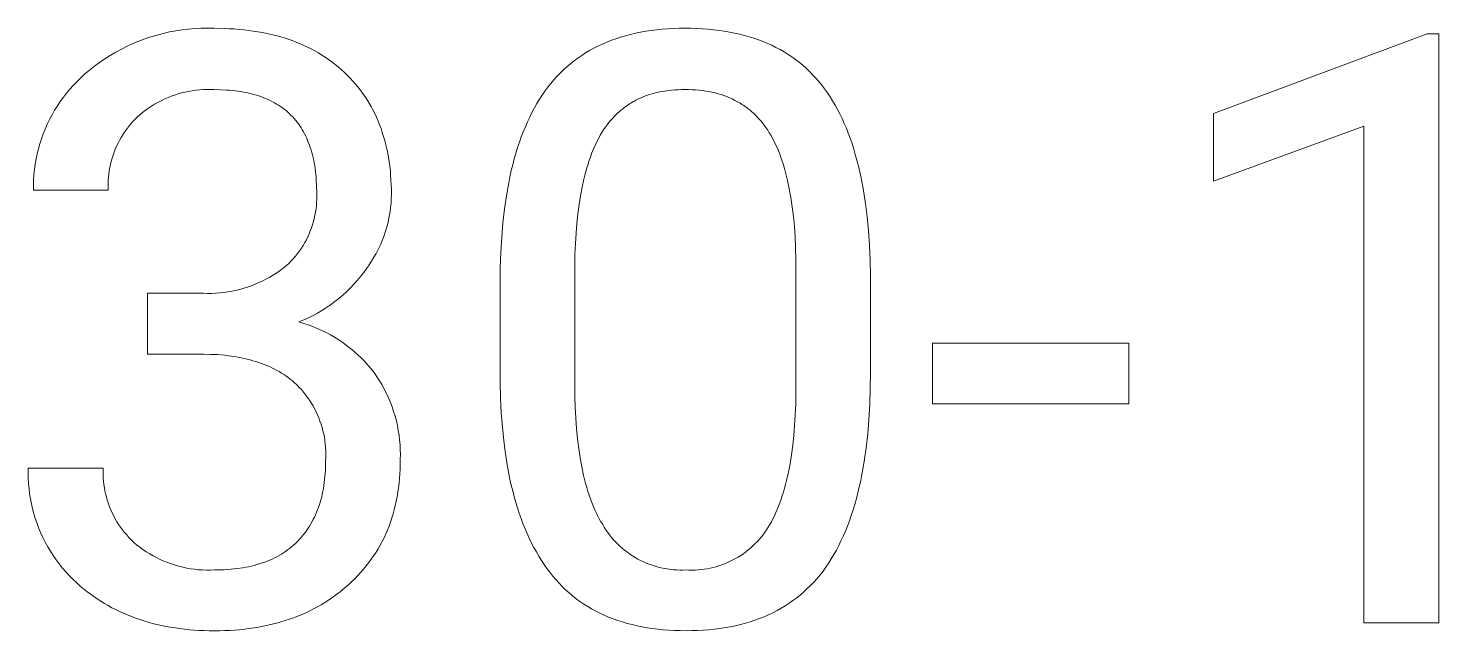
# Model space of a CAD drawing. Header units: millimetres. Extents: x 4001 to 9794, y -321 to 3726.
# Drawn here: x 8463.5 to 8595.4, y 135.6 to 192 of the extents above; entities that cross this region are included whole.
import ezdxf

# ---------------------------------------------------------------- set-up
doc = ezdxf.new("R2010")
doc.units = ezdxf.units.MM
doc.header["$MEASUREMENT"] = 0
doc.layers.add('Domyślny', color=7, linetype='Continuous', true_color=0x000000)

msp = doc.modelspace()

# ---------------------------------------------------------------- linework, layer by layer
at = {"layer": 'Domyślny', "color": 18, "lineweight": 15, "true_color": 0x000000}
for p, q in [((8475.01, 191.17), (8475.58, 191.34)), ((8475.58, 191.34), (8476.16, 191.5)), ((8476.16, 191.5), (8476.74, 191.63)), ((8476.74, 191.63), (8477.33, 191.74)), ((8477.33, 191.74), (8477.92, 191.83)), ((8477.92, 191.83), (8478.52, 191.9)), ((8478.52, 191.9), (8479.11, 191.95)), ((8479.11, 191.95), (8479.71, 191.98)), ((8479.71, 191.98), (8480.31, 191.98)), ((8480.31, 191.98), (8480.9, 191.97)), ((8480.9, 191.97), (8481.86, 191.95)), ((8481.86, 191.95), (8482.33, 191.93)), ((8482.33, 191.93), (8482.8, 191.91)), ((8482.8, 191.91), (8483.25, 191.87)), ((8483.25, 191.87), (8483.7, 191.83)), ((8483.7, 191.83), (8484.15, 191.78)), ((8484.15, 191.78), (8484.58, 191.72)), ((8484.58, 191.72), (8485.01, 191.65)), ((8485.01, 191.65), (8485.44, 191.57)), ((8485.44, 191.57), (8485.85, 191.49)), ((8485.85, 191.49), (8486.26, 191.4)), ((8486.26, 191.4), (8486.67, 191.3)), ((8486.67, 191.3), (8487.06, 191.19)), ((8518.92, 191.15), (8519.37, 191.28)), ((8519.37, 191.28), (8519.83, 191.4)), ((8519.83, 191.4), (8520.3, 191.51)), ((8520.3, 191.51), (8520.78, 191.61)), ((8520.78, 191.61), (8521.27, 191.69)), ((8521.27, 191.69), (8521.77, 191.77)), ((8521.77, 191.77), (8522.28, 191.83)), ((8522.28, 191.83), (8522.79, 191.88)), ((8522.79, 191.88), (8523.32, 191.92)), ((8523.32, 191.92), (8523.85, 191.95)), ((8523.85, 191.95), (8524.4, 191.97)), ((8524.4, 191.97), (8524.95, 191.98)), ((8524.95, 191.98), (8525.5, 191.97)), ((8525.5, 191.97), (8526.04, 191.95)), ((8526.04, 191.95), (8526.58, 191.93)), ((8526.58, 191.93), (8527.1, 191.89)), ((8527.1, 191.89), (8527.61, 191.84)), ((8527.61, 191.84), (8528.12, 191.78)), ((8528.12, 191.78), (8528.61, 191.7)), ((8528.61, 191.7), (8529.1, 191.62)), ((8529.1, 191.62), (8529.57, 191.53)), ((8529.57, 191.53), (8530.04, 191.42)), ((8530.04, 191.42), (8530.5, 191.31)), ((8530.5, 191.31), (8530.94, 191.18)), ((8574.34, 183.99), (8594.31, 191.47)), ((8594.31, 191.47), (8595.41, 191.47)), ((8595.41, 191.47), (8595.41, 136.36)), ((8471.73, 189.74), (8472.25, 190.03)), ((8472.25, 190.03), (8472.79, 190.3)), ((8472.79, 190.3), (8473.33, 190.54)), ((8473.33, 190.54), (8473.88, 190.77)), ((8473.88, 190.77), (8474.44, 190.98)), ((8474.44, 190.98), (8475.01, 191.17)), ((8487.06, 191.19), (8487.45, 191.07)), ((8487.45, 191.07), (8487.84, 190.95)), ((8487.84, 190.95), (8488.21, 190.82)), ((8488.21, 190.82), (8488.58, 190.68)), ((8488.58, 190.68), (8488.95, 190.53)), ((8488.95, 190.53), (8489.3, 190.37)), ((8489.3, 190.37), (8489.66, 190.21)), ((8489.66, 190.21), (8490, 190.04)), ((8490, 190.04), (8490.34, 189.86)), ((8515.64, 189.67), (8516.02, 189.9)), ((8516.02, 189.9), (8516.41, 190.11)), ((8516.41, 190.11), (8516.8, 190.31)), ((8516.8, 190.31), (8517.21, 190.5)), ((8517.21, 190.5), (8517.62, 190.68)), ((8517.62, 190.68), (8518.05, 190.85)), ((8518.05, 190.85), (8518.48, 191)), ((8518.48, 191), (8518.92, 191.15)), ((8530.94, 191.18), (8531.38, 191.04)), ((8531.38, 191.04), (8531.81, 190.89)), ((8531.81, 190.89), (8532.23, 190.73)), ((8532.23, 190.73), (8532.64, 190.56)), ((8532.64, 190.56), (8533.05, 190.38)), ((8533.05, 190.38), (8533.44, 190.18)), ((8533.44, 190.18), (8533.82, 189.98)), ((8533.82, 189.98), (8534.2, 189.76)), ((8469.73, 188.43), (8470.21, 188.78)), ((8470.21, 188.78), (8470.71, 189.12)), ((8470.71, 189.12), (8471.21, 189.44)), ((8471.21, 189.44), (8471.73, 189.74)), ((8490.34, 189.86), (8490.67, 189.67)), ((8490.67, 189.67), (8490.99, 189.47)), ((8490.99, 189.47), (8491.31, 189.26)), ((8491.31, 189.26), (8491.62, 189.05)), ((8491.62, 189.05), (8491.92, 188.83)), ((8491.92, 188.83), (8492.22, 188.6)), ((8492.22, 188.6), (8492.51, 188.36)), ((8513.9, 188.38), (8514.23, 188.66)), ((8514.23, 188.66), (8514.57, 188.93)), ((8514.57, 188.93), (8514.92, 189.19)), ((8514.92, 189.19), (8515.28, 189.44)), ((8515.28, 189.44), (8515.64, 189.67)), ((8534.2, 189.76), (8534.57, 189.53)), ((8534.57, 189.53), (8534.92, 189.3)), ((8534.92, 189.3), (8535.27, 189.05)), ((8535.27, 189.05), (8535.61, 188.79)), ((8535.61, 188.79), (8535.94, 188.51)), ((8468.1, 187), (8468.45, 187.34)), ((8468.45, 187.34), (8468.81, 187.67)), ((8468.81, 187.67), (8469.27, 188.06)), ((8469.27, 188.06), (8469.73, 188.43)), ((8492.51, 188.36), (8492.8, 188.12)), ((8492.8, 188.12), (8493.08, 187.86)), ((8493.08, 187.86), (8493.35, 187.6)), ((8493.35, 187.6), (8493.61, 187.34)), ((8493.61, 187.34), (8493.86, 187.06)), ((8512.66, 187.14), (8512.96, 187.47)), ((8512.96, 187.47), (8513.26, 187.79)), ((8513.26, 187.79), (8513.57, 188.09)), ((8513.57, 188.09), (8513.9, 188.38)), ((8535.94, 188.51), (8536.26, 188.23)), ((8536.26, 188.23), (8536.57, 187.94)), ((8536.57, 187.94), (8536.87, 187.63)), ((8536.87, 187.63), (8537.17, 187.32)), ((8537.17, 187.32), (8537.45, 186.99)), ((8467.12, 185.9), (8467.43, 186.28)), ((8467.43, 186.28), (8467.76, 186.65)), ((8467.76, 186.65), (8468.1, 187)), ((8478.19, 186), (8477.86, 185.92)), ((8478.53, 186.07), (8478.19, 186)), ((8478.86, 186.13), (8478.53, 186.07)), ((8479.2, 186.18), (8478.86, 186.13)), ((8479.54, 186.21), (8479.2, 186.18)), ((8479.88, 186.24), (8479.54, 186.21)), ((8480.22, 186.25), (8479.88, 186.24)), ((8480.56, 186.25), (8480.22, 186.25)), ((8480.9, 186.24), (8480.56, 186.25)), ((8481.5, 186.23), (8480.9, 186.24)), ((8482.07, 186.2), (8481.5, 186.23)), ((8482.35, 186.18), (8482.07, 186.2)), ((8482.62, 186.16), (8482.35, 186.18)), ((8482.89, 186.13), (8482.62, 186.16)), ((8483.16, 186.09), (8482.89, 186.13)), ((8483.42, 186.05), (8483.16, 186.09)), ((8483.67, 186.01), (8483.42, 186.05)), ((8483.92, 185.96), (8483.67, 186.01)), ((8484.17, 185.9), (8483.92, 185.96)), ((8493.86, 187.06), (8494.11, 186.78)), ((8494.11, 186.78), (8494.34, 186.5)), ((8494.34, 186.5), (8494.57, 186.21)), ((8494.57, 186.21), (8494.79, 185.91)), ((8511.58, 185.72), (8511.84, 186.09)), ((8511.84, 186.09), (8512.1, 186.45)), ((8512.1, 186.45), (8512.38, 186.8)), ((8512.38, 186.8), (8512.66, 187.14)), ((8522.46, 185.99), (8522.17, 185.93)), ((8522.75, 186.05), (8522.46, 185.99)), ((8523.05, 186.1), (8522.75, 186.05)), ((8523.35, 186.15), (8523.05, 186.1)), ((8523.66, 186.18), (8523.35, 186.15)), ((8523.98, 186.21), (8523.66, 186.18)), ((8524.3, 186.23), (8523.98, 186.21)), ((8524.62, 186.24), (8524.3, 186.23)), ((8524.95, 186.25), (8524.62, 186.24)), ((8525.29, 186.24), (8524.95, 186.25)), ((8525.61, 186.23), (8525.29, 186.24)), ((8525.94, 186.21), (8525.61, 186.23)), ((8526.25, 186.18), (8525.94, 186.21)), ((8526.56, 186.15), (8526.25, 186.18)), ((8526.87, 186.1), (8526.56, 186.15)), ((8527.17, 186.05), (8526.87, 186.1)), ((8527.46, 185.99), (8527.17, 186.05)), ((8527.75, 185.93), (8527.46, 185.99)), ((8537.45, 186.99), (8537.73, 186.65)), ((8537.73, 186.65), (8537.99, 186.3)), ((8537.99, 186.3), (8538.25, 185.94)), ((8538.25, 185.94), (8538.5, 185.57)), ((8466, 184.3), (8466.26, 184.71)), ((8466.26, 184.71), (8466.53, 185.12)), ((8466.53, 185.12), (8466.82, 185.52)), ((8466.82, 185.52), (8467.12, 185.9)), ((8475.06, 184.69), (8474.78, 184.5)), ((8475.35, 184.87), (8475.06, 184.69)), ((8475.65, 185.04), (8475.35, 184.87)), ((8475.95, 185.2), (8475.65, 185.04)), ((8476.26, 185.34), (8475.95, 185.2)), ((8476.57, 185.48), (8476.26, 185.34)), ((8476.89, 185.61), (8476.57, 185.48)), ((8477.21, 185.72), (8476.89, 185.61)), ((8477.54, 185.83), (8477.21, 185.72)), ((8477.86, 185.92), (8477.54, 185.83)), ((8484.41, 185.84), (8484.17, 185.9)), ((8484.65, 185.78), (8484.41, 185.84)), ((8484.88, 185.71), (8484.65, 185.78)), ((8485.11, 185.64), (8484.88, 185.71)), ((8485.33, 185.56), (8485.11, 185.64)), ((8485.55, 185.48), (8485.33, 185.56)), ((8485.76, 185.39), (8485.55, 185.48)), ((8485.97, 185.3), (8485.76, 185.39)), ((8486.17, 185.21), (8485.97, 185.3)), ((8486.37, 185.1), (8486.17, 185.21)), ((8486.57, 185), (8486.37, 185.1)), ((8486.76, 184.89), (8486.57, 185)), ((8486.94, 184.77), (8486.76, 184.89)), ((8487.12, 184.65), (8486.94, 184.77)), ((8487.3, 184.53), (8487.12, 184.65)), ((8494.79, 185.91), (8495, 185.61)), ((8495, 185.61), (8495.21, 185.29)), ((8495.21, 185.29), (8495.4, 184.98)), ((8495.4, 184.98), (8495.59, 184.66)), ((8495.59, 184.66), (8495.76, 184.33)), ((8510.86, 184.53), (8511.09, 184.94)), ((8511.09, 184.94), (8511.33, 185.33)), ((8511.33, 185.33), (8511.58, 185.72)), ((8519.41, 184.67), (8519.3, 184.59)), ((8519.52, 184.75), (8519.41, 184.67)), ((8519.63, 184.82), (8519.52, 184.75)), ((8519.74, 184.9), (8519.63, 184.82)), ((8519.86, 184.97), (8519.74, 184.9)), ((8519.97, 185.04), (8519.86, 184.97)), ((8520.09, 185.11), (8519.97, 185.04)), ((8520.21, 185.17), (8520.09, 185.11)), ((8520.33, 185.24), (8520.21, 185.17)), ((8520.58, 185.36), (8520.33, 185.24)), ((8520.83, 185.47), (8520.58, 185.36)), ((8521.09, 185.58), (8520.83, 185.47)), ((8521.35, 185.68), (8521.09, 185.58)), ((8521.62, 185.77), (8521.35, 185.68)), ((8521.89, 185.85), (8521.62, 185.77)), ((8522.17, 185.93), (8521.89, 185.85)), ((8528.03, 185.85), (8527.75, 185.93)), ((8528.31, 185.77), (8528.03, 185.85)), ((8528.58, 185.68), (8528.31, 185.77)), ((8528.85, 185.58), (8528.58, 185.68)), ((8529.11, 185.47), (8528.85, 185.58)), ((8529.36, 185.36), (8529.11, 185.47)), ((8529.61, 185.23), (8529.36, 185.36)), ((8529.73, 185.17), (8529.61, 185.23)), ((8529.85, 185.1), (8529.73, 185.17)), ((8529.97, 185.04), (8529.85, 185.1)), ((8530.09, 184.97), (8529.97, 185.04)), ((8530.21, 184.89), (8530.09, 184.97)), ((8530.32, 184.82), (8530.21, 184.89)), ((8530.44, 184.74), (8530.32, 184.82)), ((8530.55, 184.66), (8530.44, 184.74)), ((8530.66, 184.58), (8530.55, 184.66)), ((8538.5, 185.57), (8538.74, 185.19)), ((8538.74, 185.19), (8538.97, 184.79)), ((8538.97, 184.79), (8539.2, 184.38)), ((8465.32, 183), (8465.53, 183.44)), ((8465.53, 183.44), (8465.76, 183.87)), ((8465.76, 183.87), (8466, 184.3)), ((8473.5, 183.44), (8473.29, 183.22)), ((8473.71, 183.66), (8473.5, 183.44)), ((8473.97, 183.88), (8473.71, 183.66)), ((8474.23, 184.1), (8473.97, 183.88)), ((8474.5, 184.31), (8474.23, 184.1)), ((8474.78, 184.5), (8474.5, 184.31)), ((8487.47, 184.4), (8487.3, 184.53)), ((8487.64, 184.27), (8487.47, 184.4)), ((8487.8, 184.13), (8487.64, 184.27)), ((8487.96, 183.98), (8487.8, 184.13)), ((8488.11, 183.83), (8487.96, 183.98)), ((8488.26, 183.68), (8488.11, 183.83)), ((8488.4, 183.52), (8488.26, 183.68)), ((8488.54, 183.36), (8488.4, 183.52)), ((8488.67, 183.19), (8488.54, 183.36)), ((8495.76, 184.33), (8495.93, 183.99)), ((8495.93, 183.99), (8496.09, 183.65)), ((8496.09, 183.65), (8496.24, 183.3)), ((8496.24, 183.3), (8496.38, 182.95)), ((8510.21, 183.22), (8510.42, 183.67)), ((8510.42, 183.67), (8510.63, 184.1)), ((8510.63, 184.1), (8510.86, 184.53)), ((8518, 183.37), (8517.82, 183.16)), ((8518.18, 183.58), (8518, 183.37)), ((8518.37, 183.78), (8518.18, 183.58)), ((8518.57, 183.98), (8518.37, 183.78)), ((8518.67, 184.07), (8518.57, 183.98)), ((8518.77, 184.16), (8518.67, 184.07)), ((8518.87, 184.25), (8518.77, 184.16)), ((8518.98, 184.34), (8518.87, 184.25)), ((8519.08, 184.42), (8518.98, 184.34)), ((8519.19, 184.51), (8519.08, 184.42)), ((8519.3, 184.59), (8519.19, 184.51)), ((8530.77, 184.5), (8530.66, 184.58)), ((8530.88, 184.42), (8530.77, 184.5)), ((8530.99, 184.33), (8530.88, 184.42)), ((8531.09, 184.24), (8530.99, 184.33)), ((8531.19, 184.15), (8531.09, 184.24)), ((8531.3, 184.06), (8531.19, 184.15)), ((8531.4, 183.97), (8531.3, 184.06)), ((8531.6, 183.77), (8531.4, 183.97)), ((8531.79, 183.57), (8531.6, 183.77)), ((8531.98, 183.36), (8531.79, 183.57)), ((8532.16, 183.15), (8531.98, 183.36)), ((8539.2, 184.38), (8539.41, 183.96)), ((8539.41, 183.96), (8539.62, 183.53)), ((8539.62, 183.53), (8539.82, 183.08)), ((8574.34, 177.66), (8574.34, 183.99)), ((8464.77, 181.64), (8464.94, 182.1)), ((8464.94, 182.1), (8465.12, 182.55)), ((8465.12, 182.55), (8465.32, 183)), ((8472.38, 182.01), (8472.22, 181.76)), ((8472.54, 182.27), (8472.38, 182.01)), ((8472.72, 182.51), (8472.54, 182.27)), ((8472.9, 182.76), (8472.72, 182.51)), ((8473.09, 182.99), (8472.9, 182.76)), ((8473.29, 183.22), (8473.09, 182.99)), ((8488.8, 183.02), (8488.67, 183.19)), ((8488.93, 182.85), (8488.8, 183.02)), ((8489.05, 182.67), (8488.93, 182.85)), ((8489.16, 182.48), (8489.05, 182.67)), ((8489.27, 182.29), (8489.16, 182.48)), ((8489.38, 182.09), (8489.27, 182.29)), ((8489.48, 181.89), (8489.38, 182.09)), ((8496.38, 182.95), (8496.52, 182.59)), ((8496.52, 182.59), (8496.64, 182.22)), ((8496.64, 182.22), (8496.76, 181.85)), ((8509.63, 181.81), (8509.82, 182.29)), ((8509.82, 182.29), (8510.01, 182.77)), ((8510.01, 182.77), (8510.21, 183.22)), ((8517.16, 182.22), (8517.01, 181.96)), ((8517.32, 182.46), (8517.16, 182.22)), ((8517.48, 182.7), (8517.32, 182.46)), ((8517.65, 182.93), (8517.48, 182.7)), ((8517.82, 183.16), (8517.65, 182.93)), ((8532.33, 182.92), (8532.16, 183.15)), ((8532.5, 182.69), (8532.33, 182.92)), ((8532.67, 182.45), (8532.5, 182.69)), ((8532.82, 182.2), (8532.67, 182.45)), ((8532.98, 181.94), (8532.82, 182.2)), ((8539.82, 183.08), (8540.02, 182.63)), ((8540.02, 182.63), (8540.2, 182.16)), ((8540.2, 182.16), (8540.38, 181.68)), ((8588.4, 182.81), (8574.34, 177.66)), ((8588.4, 136.36), (8588.4, 182.81)), ((8464.37, 180.23), (8464.49, 180.7)), ((8464.49, 180.7), (8464.62, 181.17)), ((8464.62, 181.17), (8464.77, 181.64)), ((8471.68, 180.67), (8471.57, 180.39)), ((8471.8, 180.95), (8471.68, 180.67)), ((8471.93, 181.22), (8471.8, 180.95)), ((8472.07, 181.49), (8471.93, 181.22)), ((8472.22, 181.76), (8472.07, 181.49)), ((8489.57, 181.69), (8489.48, 181.89)), ((8489.66, 181.48), (8489.57, 181.69)), ((8489.75, 181.26), (8489.66, 181.48)), ((8489.83, 181.05), (8489.75, 181.26)), ((8489.91, 180.82), (8489.83, 181.05)), ((8489.98, 180.59), (8489.91, 180.82)), ((8496.76, 181.85), (8496.87, 181.47)), ((8496.87, 181.47), (8496.97, 181.08)), ((8496.97, 181.08), (8497.06, 180.69)), ((8497.06, 180.69), (8497.14, 180.3)), ((8509.13, 180.29), (8509.29, 180.81)), ((8509.29, 180.81), (8509.46, 181.32)), ((8509.46, 181.32), (8509.63, 181.81)), ((8516.46, 180.85), (8516.33, 180.55)), ((8516.59, 181.14), (8516.46, 180.85)), ((8516.72, 181.42), (8516.59, 181.14)), ((8516.87, 181.7), (8516.72, 181.42)), ((8517.01, 181.96), (8516.87, 181.7)), ((8533.12, 181.67), (8532.98, 181.94)), ((8533.27, 181.39), (8533.12, 181.67)), ((8533.41, 181.11), (8533.27, 181.39)), ((8533.54, 180.81), (8533.41, 181.11)), ((8533.67, 180.51), (8533.54, 180.81)), ((8540.38, 181.68), (8540.55, 181.18)), ((8540.55, 181.18), (8540.71, 180.68)), ((8540.71, 180.68), (8540.86, 180.16)), ((8464.19, 179.27), (8464.27, 179.75)), ((8464.27, 179.75), (8464.37, 180.23)), ((8471.3, 179.53), (8471.22, 179.23)), ((8471.38, 179.82), (8471.3, 179.53)), ((8471.47, 180.11), (8471.38, 179.82)), ((8471.57, 180.39), (8471.47, 180.11)), ((8490.05, 180.36), (8489.98, 180.59)), ((8490.11, 180.12), (8490.05, 180.36)), ((8490.17, 179.88), (8490.11, 180.12)), ((8490.23, 179.63), (8490.17, 179.88)), ((8490.28, 179.38), (8490.23, 179.63)), ((8490.32, 179.12), (8490.28, 179.38)), ((8497.14, 180.3), (8497.22, 179.89)), ((8497.22, 179.89), (8497.28, 179.48)), ((8497.28, 179.48), (8497.34, 179.07)), ((8508.84, 179.21), (8508.98, 179.76)), ((8508.98, 179.76), (8509.13, 180.29)), ((8515.98, 179.61), (8515.87, 179.27)), ((8516.09, 179.93), (8515.98, 179.61)), ((8516.21, 180.25), (8516.09, 179.93)), ((8516.33, 180.55), (8516.21, 180.25)), ((8533.79, 180.2), (8533.67, 180.51)), ((8533.91, 179.87), (8533.79, 180.2)), ((8534.03, 179.54), (8533.91, 179.87)), ((8534.14, 179.2), (8534.03, 179.54)), ((8540.86, 180.16), (8541.01, 179.63)), ((8541.01, 179.63), (8541.15, 179.09)), ((8464.04, 177.81), (8464.07, 178.29)), ((8464.07, 178.29), (8464.12, 178.78)), ((8464.12, 178.78), (8464.19, 179.27)), ((8471.03, 178.04), (8471.01, 177.74)), ((8471.07, 178.34), (8471.03, 178.04)), ((8471.11, 178.64), (8471.07, 178.34)), ((8471.16, 178.94), (8471.11, 178.64)), ((8471.22, 179.23), (8471.16, 178.94)), ((8490.36, 178.86), (8490.32, 179.12)), ((8490.4, 178.59), (8490.36, 178.86)), ((8490.43, 178.32), (8490.4, 178.59)), ((8490.45, 178.05), (8490.43, 178.32)), ((8490.47, 177.77), (8490.45, 178.05)), ((8497.34, 179.07), (8497.39, 178.64)), ((8497.39, 178.64), (8497.42, 178.22)), ((8497.42, 178.22), (8497.45, 177.78)), ((8508.46, 177.51), (8508.57, 178.09)), ((8508.57, 178.09), (8508.7, 178.66)), ((8508.7, 178.66), (8508.84, 179.21)), ((8515.57, 178.22), (8515.48, 177.86)), ((8515.66, 178.58), (8515.57, 178.22)), ((8515.76, 178.93), (8515.66, 178.58)), ((8515.87, 179.27), (8515.76, 178.93)), ((8534.24, 178.85), (8534.14, 179.2)), ((8534.34, 178.49), (8534.24, 178.85)), ((8534.43, 178.12), (8534.34, 178.49)), ((8534.52, 177.74), (8534.43, 178.12)), ((8541.15, 179.09), (8541.28, 178.54)), ((8541.28, 178.54), (8541.4, 177.97)), ((8464.02, 177.32), (8464.04, 177.81)), ((8464.03, 176.83), (8464.02, 177.32)), ((8471.01, 176.83), (8464.03, 176.83)), ((8471.01, 177.74), (8471, 177.43)), ((8471, 177.43), (8471, 177.13)), ((8471, 177.13), (8471.01, 176.83)), ((8490.5, 177.19), (8490.47, 177.77)), ((8490.51, 176.6), (8490.5, 177.19)), ((8497.45, 177.78), (8497.48, 177.34)), ((8497.48, 177.34), (8497.49, 176.89)), ((8497.49, 176.89), (8497.49, 176.44)), ((8508.24, 176.31), (8508.46, 177.51)), ((8515.31, 177.1), (8515.16, 176.31)), ((8515.48, 177.86), (8515.31, 177.1)), ((8534.69, 176.95), (8534.52, 177.74)), ((8534.84, 176.13), (8534.69, 176.95)), ((8541.4, 177.97), (8541.62, 176.81)), ((8541.62, 176.81), (8541.81, 175.59)), ((8490.48, 175.38), (8490.5, 175.68)), ((8490.5, 175.68), (8490.52, 175.99)), ((8490.52, 176.29), (8490.51, 176.6)), ((8490.52, 175.99), (8490.52, 176.29)), ((8497.46, 175.62), (8497.42, 175.21)), ((8497.48, 176.03), (8497.46, 175.62)), ((8497.49, 176.44), (8497.48, 176.03)), ((8508.06, 175.07), (8508.24, 176.31)), ((8515.03, 175.48), (8514.92, 174.62)), ((8515.16, 176.31), (8515.03, 175.48)), ((8534.96, 175.26), (8534.84, 176.13)), ((8541.81, 175.59), (8541.96, 174.33)), ((8490.2, 173.89), (8490.28, 174.18)), ((8490.28, 174.18), (8490.34, 174.48)), ((8490.34, 174.48), (8490.4, 174.78)), ((8490.4, 174.78), (8490.44, 175.08)), ((8490.44, 175.08), (8490.48, 175.38)), ((8497.29, 174.39), (8497.21, 173.99)), ((8497.36, 174.8), (8497.29, 174.39)), ((8497.42, 175.21), (8497.36, 174.8)), ((8507.91, 173.77), (8508.06, 175.07)), ((8514.92, 174.62), (8514.82, 173.72)), ((8535.07, 174.36), (8534.96, 175.26)), ((8535.16, 173.43), (8535.07, 174.36)), ((8541.96, 174.33), (8542.09, 173.02)), ((8489.8, 172.74), (8489.91, 173.02)), ((8489.91, 173.02), (8490.02, 173.31)), ((8490.02, 173.31), (8490.12, 173.59)), ((8490.12, 173.59), (8490.2, 173.89)), ((8496.88, 172.8), (8496.74, 172.41)), ((8497.01, 173.19), (8496.88, 172.8)), ((8497.12, 173.59), (8497.01, 173.19)), ((8497.21, 173.99), (8497.12, 173.59)), ((8507.8, 172.43), (8507.91, 173.77)), ((8514.75, 172.8), (8514.69, 171.84)), ((8514.82, 173.72), (8514.75, 172.8)), ((8535.22, 172.45), (8535.16, 173.43)), ((8542.09, 173.02), (8542.18, 171.67)), ((8489.07, 171.4), (8489.24, 171.66)), ((8489.24, 171.66), (8489.39, 171.92)), ((8489.39, 171.92), (8489.54, 172.19)), ((8489.54, 172.19), (8489.67, 172.46)), ((8489.67, 172.46), (8489.8, 172.74)), ((8496.43, 171.65), (8496.25, 171.27)), ((8496.59, 172.02), (8496.43, 171.65)), ((8496.74, 172.41), (8496.59, 172.02)), ((8507.72, 171.04), (8507.8, 172.43)), ((8514.69, 171.84), (8514.65, 170.84)), ((8535.27, 171.44), (8535.22, 172.45)), ((8535.3, 170.38), (8535.27, 171.44)), ((8542.18, 171.67), (8542.25, 170.26)), ((8487.92, 170), (8488.13, 170.21)), ((8488.13, 170.21), (8488.33, 170.44)), ((8488.33, 170.44), (8488.53, 170.67)), ((8488.53, 170.67), (8488.72, 170.91)), ((8488.72, 170.91), (8488.9, 171.15)), ((8488.9, 171.15), (8489.07, 171.4)), ((8495.64, 170.2), (8495.42, 169.85)), ((8495.86, 170.55), (8495.64, 170.2)), ((8496.06, 170.91), (8495.86, 170.55)), ((8496.25, 171.27), (8496.06, 170.91)), ((8507.67, 169.6), (8507.72, 171.04)), ((8514.65, 170.84), (8514.63, 169.81)), ((8535.31, 169.29), (8535.3, 170.38)), ((8542.25, 170.26), (8542.28, 168.81)), ((8486.13, 168.7), (8486.46, 168.9)), ((8486.46, 168.9), (8486.78, 169.1)), ((8486.78, 169.1), (8487.09, 169.32)), ((8487.09, 169.32), (8487.4, 169.55)), ((8487.4, 169.55), (8487.69, 169.79)), ((8487.69, 169.79), (8487.92, 170)), ((8494.9, 169.13), (8494.6, 168.75)), ((8495.18, 169.52), (8494.9, 169.13)), ((8495.42, 169.85), (8495.18, 169.52)), ((8507.65, 168.11), (8507.67, 169.6)), ((8514.63, 169.81), (8514.63, 158.66)), ((8535.31, 157.87), (8535.31, 169.29)), ((8542.28, 168.81), (8542.28, 159.76)), ((8482.95, 167.45), (8483.32, 167.54)), ((8483.32, 167.54), (8483.69, 167.65)), ((8483.69, 167.65), (8484.05, 167.76)), ((8484.05, 167.76), (8484.41, 167.89)), ((8484.41, 167.89), (8484.76, 168.03)), ((8484.76, 168.03), (8485.11, 168.18)), ((8485.11, 168.18), (8485.46, 168.34)), ((8485.46, 168.34), (8485.8, 168.52)), ((8485.8, 168.52), (8486.13, 168.7)), ((8493.64, 167.67), (8493.3, 167.33)), ((8493.97, 168.02), (8493.64, 167.67)), ((8494.29, 168.38), (8493.97, 168.02)), ((8494.6, 168.75), (8494.29, 168.38)), ((8507.65, 158.82), (8507.65, 168.11)), ((8474.69, 167.18), (8479.92, 167.18)), ((8474.69, 161.49), (8474.69, 167.18)), ((8479.92, 167.18), (8480.3, 167.17)), ((8480.3, 167.17), (8480.68, 167.17)), ((8480.68, 167.17), (8481.06, 167.19)), ((8481.06, 167.19), (8481.44, 167.22)), ((8481.44, 167.22), (8481.82, 167.26)), ((8481.82, 167.26), (8482.2, 167.31)), ((8482.2, 167.31), (8482.58, 167.38)), ((8482.58, 167.38), (8482.95, 167.45)), ((8492.19, 166.4), (8491.81, 166.11)), ((8492.57, 166.69), (8492.19, 166.4)), ((8492.94, 167.01), (8492.57, 166.69)), ((8493.3, 167.33), (8492.94, 167.01)), ((8489.73, 164.89), (8489.3, 164.69)), ((8490.17, 165.1), (8489.73, 164.89)), ((8490.59, 165.33), (8490.17, 165.1)), ((8491, 165.58), (8490.59, 165.33)), ((8491.41, 165.84), (8491, 165.58)), ((8491.81, 166.11), (8491.41, 165.84)), ((8489.3, 164.69), (8488.85, 164.5)), ((8488.85, 164.5), (8489.29, 164.37)), ((8489.29, 164.37), (8489.72, 164.23)), ((8489.72, 164.23), (8490.14, 164.07)), ((8490.14, 164.07), (8490.56, 163.9)), ((8490.56, 163.9), (8490.98, 163.71)), ((8490.98, 163.71), (8491.38, 163.51)), ((8491.38, 163.51), (8491.78, 163.3)), ((8491.78, 163.3), (8492.18, 163.07)), ((8492.18, 163.07), (8492.56, 162.83)), ((8492.56, 162.83), (8492.94, 162.57)), ((8492.94, 162.57), (8493.3, 162.3)), ((8493.3, 162.3), (8493.66, 162.03)), ((8548.06, 156.83), (8548.06, 162.52)), ((8548.06, 162.52), (8566.44, 162.52)), ((8566.44, 162.52), (8566.44, 156.83)), ((8479.92, 161.49), (8474.69, 161.49)), ((8480.6, 161.47), (8479.92, 161.49)), ((8481.27, 161.44), (8480.6, 161.47)), ((8481.91, 161.38), (8481.27, 161.44)), ((8482.22, 161.34), (8481.91, 161.38)), ((8482.53, 161.3), (8482.22, 161.34)), ((8482.84, 161.26), (8482.53, 161.3)), ((8483.13, 161.2), (8482.84, 161.26)), ((8483.43, 161.15), (8483.13, 161.2)), ((8483.72, 161.09), (8483.43, 161.15)), ((8484, 161.02), (8483.72, 161.09)), ((8484.28, 160.95), (8484, 161.02)), ((8484.55, 160.87), (8484.28, 160.95)), ((8493.66, 162.03), (8494.01, 161.73)), ((8494.01, 161.73), (8494.35, 161.43)), ((8494.35, 161.43), (8494.68, 161.12)), ((8494.68, 161.12), (8494.99, 160.79)), ((8484.82, 160.79), (8484.55, 160.87)), ((8485.08, 160.71), (8484.82, 160.79)), ((8485.34, 160.62), (8485.08, 160.71)), ((8485.59, 160.52), (8485.34, 160.62)), ((8485.83, 160.42), (8485.59, 160.52)), ((8486.08, 160.32), (8485.83, 160.42)), ((8486.31, 160.21), (8486.08, 160.32)), ((8486.55, 160.09), (8486.31, 160.21)), ((8486.77, 159.97), (8486.55, 160.09)), ((8486.99, 159.85), (8486.77, 159.97)), ((8487.21, 159.72), (8486.99, 159.85)), ((8487.42, 159.59), (8487.21, 159.72)), ((8487.63, 159.45), (8487.42, 159.59)), ((8494.99, 160.79), (8495.3, 160.46)), ((8495.3, 160.46), (8495.59, 160.11)), ((8495.59, 160.11), (8495.87, 159.76)), ((8495.87, 159.76), (8496.13, 159.38)), ((8542.28, 159.76), (8542.26, 158.25)), ((8487.83, 159.31), (8487.63, 159.45)), ((8488.03, 159.16), (8487.83, 159.31)), ((8488.22, 159.01), (8488.03, 159.16)), ((8488.41, 158.85), (8488.22, 159.01)), ((8488.64, 158.63), (8488.41, 158.85)), ((8488.85, 158.41), (8488.64, 158.63)), ((8489.07, 158.18), (8488.85, 158.41)), ((8496.13, 159.38), (8496.37, 159)), ((8496.37, 159), (8496.61, 158.61)), ((8496.61, 158.61), (8496.82, 158.21)), ((8507.69, 157.39), (8507.65, 158.82)), ((8514.63, 158.66), (8514.64, 157.57)), ((8542.26, 158.25), (8542.21, 156.79)), ((8489.27, 157.94), (8489.07, 158.18)), ((8489.46, 157.69), (8489.27, 157.94)), ((8489.65, 157.44), (8489.46, 157.69)), ((8489.83, 157.18), (8489.65, 157.44)), ((8490, 156.92), (8489.83, 157.18)), ((8496.82, 158.21), (8497.03, 157.81)), ((8497.03, 157.81), (8497.22, 157.39)), ((8497.22, 157.39), (8497.39, 156.98)), ((8497.39, 156.98), (8497.55, 156.55)), ((8507.76, 156.01), (8507.69, 157.39)), ((8514.64, 157.57), (8514.67, 156.52)), ((8535.29, 156.82), (8535.31, 157.87)), ((8490.16, 156.65), (8490, 156.92)), ((8490.31, 156.37), (8490.16, 156.65)), ((8490.45, 156.09), (8490.31, 156.37)), ((8490.58, 155.8), (8490.45, 156.09)), ((8490.7, 155.52), (8490.58, 155.8)), ((8497.55, 156.55), (8497.7, 156.12)), ((8497.7, 156.12), (8497.83, 155.69)), ((8497.83, 155.69), (8497.95, 155.25)), ((8507.86, 154.68), (8507.76, 156.01)), ((8514.67, 156.52), (8514.72, 155.5)), ((8535.18, 154.81), (8535.25, 155.8)), ((8535.25, 155.8), (8535.29, 156.82)), ((8542.21, 156.79), (8542.13, 155.38)), ((8566.44, 156.83), (8548.06, 156.83)), ((8490.81, 155.22), (8490.7, 155.52)), ((8490.92, 154.93), (8490.81, 155.22)), ((8491.01, 154.62), (8490.92, 154.93)), ((8491.09, 154.32), (8491.01, 154.62)), ((8491.16, 154.02), (8491.09, 154.32)), ((8497.95, 155.25), (8498.05, 154.81)), ((8498.05, 154.81), (8498.13, 154.36)), ((8498.13, 154.36), (8498.2, 153.92)), ((8507.99, 153.39), (8507.86, 154.68)), ((8514.72, 155.5), (8514.8, 154.52)), ((8514.8, 154.52), (8514.89, 153.57)), ((8535.11, 153.87), (8535.18, 154.81)), ((8542.13, 155.38), (8542.02, 154.03)), ((8491.22, 153.71), (8491.16, 154.02)), ((8491.27, 153.4), (8491.22, 153.71)), ((8491.31, 153.09), (8491.27, 153.4)), ((8491.33, 152.77), (8491.31, 153.09)), ((8498.2, 153.92), (8498.26, 153.47)), ((8498.26, 153.47), (8498.3, 153.01)), ((8498.3, 153.01), (8498.32, 152.56)), ((8508.15, 152.15), (8507.99, 153.39)), ((8514.89, 153.57), (8515, 152.66)), ((8535.01, 152.96), (8535.11, 153.87)), ((8542.02, 154.03), (8541.87, 152.72)), ((8491.35, 152.46), (8491.33, 152.77)), ((8491.34, 151.52), (8491.36, 151.83)), ((8491.36, 152.15), (8491.35, 152.46)), ((8491.36, 151.83), (8491.36, 152.15)), ((8498.32, 152.56), (8498.33, 152.11)), ((8498.33, 152.11), (8498.32, 151.65)), ((8498.32, 151.65), (8498.32, 151.19)), ((8508.34, 150.95), (8508.15, 152.15)), ((8515, 152.66), (8515.13, 151.79)), ((8515.13, 151.79), (8515.28, 150.95)), ((8534.76, 151.24), (8534.89, 152.08)), ((8534.89, 152.08), (8535.01, 152.96)), ((8541.87, 152.72), (8541.69, 151.45)), ((8463.54, 150.35), (8463.54, 150.82)), ((8463.54, 150.82), (8470.55, 150.82)), ((8463.54, 149.87), (8463.54, 150.35)), ((8470.55, 150.82), (8470.54, 150.52)), ((8470.54, 150.52), (8470.54, 150.21)), ((8491.3, 150.32), (8491.32, 150.62)), ((8491.32, 150.62), (8491.33, 150.91)), ((8491.33, 150.91), (8491.34, 151.52)), ((8498.3, 150.74), (8498.28, 150.29)), ((8498.32, 151.19), (8498.3, 150.74)), ((8508.57, 149.8), (8508.34, 150.95)), ((8515.28, 150.95), (8515.46, 150.14)), ((8534.43, 149.67), (8534.6, 150.44)), ((8534.6, 150.44), (8534.76, 151.24)), ((8541.69, 151.45), (8541.48, 150.24)), ((8463.57, 149.39), (8463.54, 149.87)), ((8463.61, 148.91), (8463.57, 149.39)), ((8470.54, 150.21), (8470.55, 149.9)), ((8470.55, 149.9), (8470.58, 149.59)), ((8470.58, 149.59), (8470.61, 149.28)), ((8470.61, 149.28), (8470.66, 148.98)), ((8491.13, 148.93), (8491.17, 149.2)), ((8491.17, 149.2), (8491.21, 149.48)), ((8491.21, 149.48), (8491.25, 149.75)), ((8491.25, 149.75), (8491.28, 150.04)), ((8491.28, 150.04), (8491.3, 150.32)), ((8498.21, 149.42), (8498.15, 148.99)), ((8498.25, 149.85), (8498.21, 149.42)), ((8498.28, 150.29), (8498.25, 149.85)), ((8508.69, 149.24), (8508.57, 149.8)), ((8508.83, 148.69), (8508.69, 149.24)), ((8515.46, 150.14), (8515.55, 149.76)), ((8515.55, 149.76), (8515.65, 149.38)), ((8515.65, 149.38), (8515.75, 149.01)), ((8534.24, 148.94), (8534.34, 149.3)), ((8534.34, 149.3), (8534.43, 149.67)), ((8541.23, 149.08), (8541.1, 148.52)), ((8541.36, 149.66), (8541.23, 149.08)), ((8541.48, 150.24), (8541.36, 149.66)), ((8463.67, 148.43), (8463.61, 148.91)), ((8463.74, 147.96), (8463.67, 148.43)), ((8463.83, 147.49), (8463.74, 147.96)), ((8470.66, 148.98), (8470.71, 148.67)), ((8470.71, 148.67), (8470.78, 148.37)), ((8470.78, 148.37), (8470.86, 148.07)), ((8470.86, 148.07), (8470.94, 147.78)), ((8470.94, 147.78), (8471.04, 147.48)), ((8490.83, 147.65), (8490.9, 147.9)), ((8490.9, 147.9), (8490.97, 148.15)), ((8490.97, 148.15), (8491.03, 148.4)), ((8491.03, 148.4), (8491.08, 148.67)), ((8491.08, 148.67), (8491.13, 148.93)), ((8497.94, 147.74), (8497.85, 147.33)), ((8498.02, 148.15), (8497.94, 147.74)), ((8498.09, 148.57), (8498.02, 148.15)), ((8498.15, 148.99), (8498.09, 148.57)), ((8508.97, 148.15), (8508.83, 148.69)), ((8509.12, 147.62), (8508.97, 148.15)), ((8515.75, 149.01), (8515.86, 148.65)), ((8515.86, 148.65), (8515.98, 148.3)), ((8515.98, 148.3), (8516.1, 147.95)), ((8516.1, 147.95), (8516.22, 147.62)), ((8533.8, 147.59), (8533.92, 147.91)), ((8533.92, 147.91), (8534.03, 148.25)), ((8534.03, 148.25), (8534.14, 148.59)), ((8534.14, 148.59), (8534.24, 148.94)), ((8540.96, 147.97), (8540.81, 147.43)), ((8541.1, 148.52), (8540.96, 147.97)), ((8463.94, 147.02), (8463.83, 147.49)), ((8464.06, 146.56), (8463.94, 147.02)), ((8464.2, 146.1), (8464.06, 146.56)), ((8471.04, 147.48), (8471.15, 147.19)), ((8471.15, 147.19), (8471.26, 146.91)), ((8471.26, 146.91), (8471.39, 146.63)), ((8471.39, 146.63), (8471.53, 146.35)), ((8490.3, 146.25), (8490.4, 146.47)), ((8490.4, 146.47), (8490.5, 146.7)), ((8490.5, 146.7), (8490.59, 146.93)), ((8490.59, 146.93), (8490.67, 147.16)), ((8490.67, 147.16), (8490.76, 147.4)), ((8490.76, 147.4), (8490.83, 147.65)), ((8497.65, 146.54), (8497.53, 146.16)), ((8497.76, 146.93), (8497.65, 146.54)), ((8497.85, 147.33), (8497.76, 146.93)), ((8509.27, 147.11), (8509.12, 147.62)), ((8509.44, 146.6), (8509.27, 147.11)), ((8509.61, 146.11), (8509.44, 146.6)), ((8516.22, 147.62), (8516.35, 147.3)), ((8516.35, 147.3), (8516.49, 146.98)), ((8516.49, 146.98), (8516.63, 146.68)), ((8516.63, 146.68), (8516.77, 146.38)), ((8516.77, 146.38), (8516.92, 146.09)), ((8533.29, 146.37), (8533.43, 146.66)), ((8533.43, 146.66), (8533.56, 146.96)), ((8533.56, 146.96), (8533.68, 147.27)), ((8533.68, 147.27), (8533.8, 147.59)), ((8540.48, 146.4), (8540.31, 145.9)), ((8540.65, 146.91), (8540.48, 146.4)), ((8540.81, 147.43), (8540.65, 146.91)), ((8464.36, 145.64), (8464.2, 146.1)), ((8464.53, 145.19), (8464.36, 145.64)), ((8464.71, 144.75), (8464.53, 145.19)), ((8471.53, 146.35), (8471.67, 146.08)), ((8471.67, 146.08), (8471.83, 145.81)), ((8471.83, 145.81), (8471.99, 145.55)), ((8471.99, 145.55), (8472.17, 145.29)), ((8472.17, 145.29), (8472.35, 145.04)), ((8489.58, 145.02), (8489.72, 145.21)), ((8489.72, 145.21), (8489.84, 145.41)), ((8489.84, 145.41), (8489.97, 145.61)), ((8489.97, 145.61), (8490.08, 145.82)), ((8490.08, 145.82), (8490.19, 146.04)), ((8490.19, 146.04), (8490.3, 146.25)), ((8497.27, 145.4), (8497.12, 145.03)), ((8497.4, 145.78), (8497.27, 145.4)), ((8497.53, 146.16), (8497.4, 145.78)), ((8509.79, 145.63), (8509.61, 146.11)), ((8509.98, 145.16), (8509.79, 145.63)), ((8510.17, 144.7), (8509.98, 145.16)), ((8516.92, 146.09), (8517.08, 145.81)), ((8517.08, 145.81), (8517.24, 145.55)), ((8517.24, 145.55), (8517.39, 145.29)), ((8517.39, 145.29), (8517.54, 145.05)), ((8532.56, 145.05), (8532.71, 145.29)), ((8532.71, 145.29), (8532.86, 145.55)), ((8532.86, 145.55), (8533.01, 145.81)), ((8533.01, 145.81), (8533.15, 146.09)), ((8533.15, 146.09), (8533.29, 146.37)), ((8540.12, 145.41), (8539.93, 144.93)), ((8540.31, 145.9), (8540.12, 145.41)), ((8464.91, 144.32), (8464.71, 144.75)), ((8465.13, 143.89), (8464.91, 144.32)), ((8465.36, 143.47), (8465.13, 143.89)), ((8472.35, 145.04), (8472.54, 144.8)), ((8472.54, 144.8), (8472.74, 144.57)), ((8472.74, 144.57), (8472.94, 144.34)), ((8472.94, 144.34), (8473.16, 144.11)), ((8473.16, 144.11), (8473.38, 143.9)), ((8473.38, 143.9), (8473.67, 143.66)), ((8488.34, 143.62), (8488.51, 143.77)), ((8488.51, 143.77), (8488.68, 143.94)), ((8488.68, 143.94), (8488.84, 144.11)), ((8488.84, 144.11), (8489, 144.28)), ((8489, 144.28), (8489.15, 144.46)), ((8489.15, 144.46), (8489.3, 144.64)), ((8489.3, 144.64), (8489.45, 144.83)), ((8489.45, 144.83), (8489.58, 145.02)), ((8496.63, 143.96), (8496.44, 143.62)), ((8496.8, 144.31), (8496.63, 143.96)), ((8496.96, 144.67), (8496.8, 144.31)), ((8497.12, 145.03), (8496.96, 144.67)), ((8510.38, 144.26), (8510.17, 144.7)), ((8510.59, 143.82), (8510.38, 144.26)), ((8510.81, 143.39), (8510.59, 143.82)), ((8517.54, 145.05), (8517.71, 144.81)), ((8517.71, 144.81), (8517.89, 144.58)), ((8517.89, 144.58), (8518.07, 144.35)), ((8518.07, 144.35), (8518.26, 144.13)), ((8518.26, 144.13), (8518.46, 143.91)), ((8518.46, 143.91), (8518.66, 143.7)), ((8531.48, 143.74), (8531.68, 143.94)), ((8531.68, 143.94), (8531.87, 144.15)), ((8531.87, 144.15), (8532.05, 144.37)), ((8532.05, 144.37), (8532.23, 144.59)), ((8532.23, 144.59), (8532.39, 144.82)), ((8532.39, 144.82), (8532.56, 145.05)), ((8539.52, 144.02), (8539.31, 143.58)), ((8539.73, 144.47), (8539.52, 144.02)), ((8539.93, 144.93), (8539.73, 144.47)), ((8465.61, 143.06), (8465.36, 143.47)), ((8465.86, 142.65), (8465.61, 143.06)), ((8466.14, 142.26), (8465.86, 142.65)), ((8473.67, 143.66), (8473.96, 143.43)), ((8473.96, 143.43), (8474.26, 143.21)), ((8474.26, 143.21), (8474.57, 143)), ((8474.57, 143), (8474.89, 142.81)), ((8474.89, 142.81), (8475.21, 142.62)), ((8475.21, 142.62), (8475.54, 142.45)), ((8475.54, 142.45), (8475.87, 142.28)), ((8486.34, 142.32), (8486.56, 142.43)), ((8486.56, 142.43), (8486.78, 142.54)), ((8486.78, 142.54), (8486.99, 142.66)), ((8486.99, 142.66), (8487.2, 142.78)), ((8487.2, 142.78), (8487.4, 142.9)), ((8487.4, 142.9), (8487.59, 143.04)), ((8487.59, 143.04), (8487.79, 143.17)), ((8487.79, 143.17), (8487.97, 143.32)), ((8487.97, 143.32), (8488.16, 143.46)), ((8488.16, 143.46), (8488.34, 143.62)), ((8495.83, 142.62), (8495.61, 142.3)), ((8496.05, 142.95), (8495.83, 142.62)), ((8496.25, 143.28), (8496.05, 142.95)), ((8496.44, 143.62), (8496.25, 143.28)), ((8511.04, 142.98), (8510.81, 143.39)), ((8511.27, 142.58), (8511.04, 142.98)), ((8511.52, 142.19), (8511.27, 142.58)), ((8518.66, 143.7), (8518.87, 143.5)), ((8518.87, 143.5), (8519.09, 143.31)), ((8519.09, 143.31), (8519.32, 143.12)), ((8519.32, 143.12), (8519.55, 142.95)), ((8519.55, 142.95), (8519.79, 142.78)), ((8519.79, 142.78), (8520.03, 142.62)), ((8520.03, 142.62), (8520.28, 142.46)), ((8520.28, 142.46), (8520.53, 142.32)), ((8529.67, 142.37), (8529.92, 142.51)), ((8529.92, 142.51), (8530.16, 142.66)), ((8530.16, 142.66), (8530.39, 142.82)), ((8530.39, 142.82), (8530.62, 142.99)), ((8530.62, 142.99), (8530.85, 143.17)), ((8530.85, 143.17), (8531.06, 143.35)), ((8531.06, 143.35), (8531.27, 143.54)), ((8531.27, 143.54), (8531.48, 143.74)), ((8538.85, 142.74), (8538.61, 142.34)), ((8539.09, 143.15), (8538.85, 142.74)), ((8539.31, 143.58), (8539.09, 143.15)), ((8466.42, 141.87), (8466.14, 142.26)), ((8466.72, 141.5), (8466.42, 141.87)), ((8467.04, 141.13), (8466.72, 141.5)), ((8467.36, 140.78), (8467.04, 141.13)), ((8475.87, 142.28), (8476.21, 142.13)), ((8476.21, 142.13), (8476.56, 141.99)), ((8476.56, 141.99), (8476.91, 141.86)), ((8476.91, 141.86), (8477.26, 141.75)), ((8477.26, 141.75), (8477.62, 141.65)), ((8477.62, 141.65), (8477.98, 141.56)), ((8477.98, 141.56), (8478.35, 141.48)), ((8478.35, 141.48), (8478.71, 141.41)), ((8478.71, 141.41), (8479.08, 141.36)), ((8479.08, 141.36), (8479.45, 141.32)), ((8479.45, 141.32), (8479.83, 141.3)), ((8479.83, 141.3), (8480.2, 141.28)), ((8480.2, 141.28), (8480.57, 141.28)), ((8480.57, 141.28), (8480.94, 141.3)), ((8480.94, 141.3), (8481.57, 141.31)), ((8481.57, 141.31), (8481.87, 141.32)), ((8481.87, 141.32), (8482.17, 141.34)), ((8482.17, 141.34), (8482.47, 141.36)), ((8482.47, 141.36), (8482.76, 141.39)), ((8482.76, 141.39), (8483.04, 141.42)), ((8483.04, 141.42), (8483.33, 141.46)), ((8483.33, 141.46), (8483.6, 141.5)), ((8483.6, 141.5), (8483.88, 141.55)), ((8483.88, 141.55), (8484.14, 141.6)), ((8484.14, 141.6), (8484.41, 141.66)), ((8484.41, 141.66), (8484.66, 141.73)), ((8484.66, 141.73), (8484.92, 141.8)), ((8484.92, 141.8), (8485.17, 141.87)), ((8485.17, 141.87), (8485.41, 141.95)), ((8485.41, 141.95), (8485.65, 142.04)), ((8485.65, 142.04), (8485.89, 142.13)), ((8485.89, 142.13), (8486.12, 142.22)), ((8486.12, 142.22), (8486.34, 142.32)), ((8494.89, 141.37), (8494.63, 141.08)), ((8495.14, 141.68), (8494.89, 141.37)), ((8495.38, 141.99), (8495.14, 141.68)), ((8495.61, 142.3), (8495.38, 141.99)), ((8511.77, 141.81), (8511.52, 142.19)), ((8512.03, 141.44), (8511.77, 141.81)), ((8512.3, 141.08), (8512.03, 141.44)), ((8520.53, 142.32), (8520.79, 142.19)), ((8520.79, 142.19), (8521.05, 142.06)), ((8521.05, 142.06), (8521.32, 141.94)), ((8521.32, 141.94), (8521.59, 141.83)), ((8521.59, 141.83), (8521.87, 141.74)), ((8521.87, 141.74), (8522.15, 141.65)), ((8522.15, 141.65), (8522.43, 141.57)), ((8522.43, 141.57), (8522.71, 141.5)), ((8522.71, 141.5), (8523, 141.44)), ((8523, 141.44), (8523.28, 141.39)), ((8523.28, 141.39), (8523.57, 141.35)), ((8523.57, 141.35), (8523.86, 141.32)), ((8523.86, 141.32), (8524.15, 141.3)), ((8524.15, 141.3), (8524.45, 141.29)), ((8524.45, 141.29), (8524.74, 141.29)), ((8524.74, 141.29), (8525.03, 141.3)), ((8525.03, 141.3), (8525.31, 141.29)), ((8525.31, 141.29), (8525.6, 141.29)), ((8525.6, 141.29), (8525.88, 141.29)), ((8525.88, 141.29), (8526.17, 141.31)), ((8526.17, 141.31), (8526.45, 141.33)), ((8526.45, 141.33), (8526.73, 141.37)), ((8526.73, 141.37), (8527.01, 141.41)), ((8527.01, 141.41), (8527.29, 141.47)), ((8527.29, 141.47), (8527.57, 141.53)), ((8527.57, 141.53), (8527.84, 141.6)), ((8527.84, 141.6), (8528.11, 141.69)), ((8528.11, 141.69), (8528.38, 141.78)), ((8528.38, 141.78), (8528.65, 141.88)), ((8528.65, 141.88), (8528.91, 141.99)), ((8528.91, 141.99), (8529.17, 142.11)), ((8529.17, 142.11), (8529.42, 142.23)), ((8529.42, 142.23), (8529.67, 142.37)), ((8537.84, 141.2), (8537.57, 140.85)), ((8538.11, 141.57), (8537.84, 141.2)), ((8538.37, 141.95), (8538.11, 141.57)), ((8538.61, 142.34), (8538.37, 141.95)), ((8467.7, 140.44), (8467.36, 140.78)), ((8468.05, 140.11), (8467.7, 140.44)), ((8468.4, 139.79), (8468.05, 140.11)), ((8468.71, 139.53), (8468.4, 139.79)), ((8493.5, 139.95), (8493.2, 139.68)), ((8493.8, 140.22), (8493.5, 139.95)), ((8494.09, 140.5), (8493.8, 140.22)), ((8494.36, 140.79), (8494.09, 140.5)), ((8494.63, 141.08), (8494.36, 140.79)), ((8512.57, 140.73), (8512.3, 141.08)), ((8512.86, 140.39), (8512.57, 140.73)), ((8513.16, 140.07), (8512.86, 140.39)), ((8513.46, 139.75), (8513.16, 140.07)), ((8536.68, 139.85), (8536.37, 139.55)), ((8536.99, 140.17), (8536.68, 139.85)), ((8537.28, 140.51), (8536.99, 140.17)), ((8537.57, 140.85), (8537.28, 140.51)), ((8469.02, 139.29), (8468.71, 139.53)), ((8469.34, 139.05), (8469.02, 139.29)), ((8469.66, 138.81), (8469.34, 139.05)), ((8469.99, 138.59), (8469.66, 138.81)), ((8470.32, 138.37), (8469.99, 138.59)), ((8491.6, 138.47), (8491.26, 138.25)), ((8491.93, 138.69), (8491.6, 138.47)), ((8492.25, 138.93), (8491.93, 138.69)), ((8492.57, 139.17), (8492.25, 138.93)), ((8492.89, 139.42), (8492.57, 139.17)), ((8493.2, 139.68), (8492.89, 139.42)), ((8513.77, 139.45), (8513.46, 139.75)), ((8514.1, 139.16), (8513.77, 139.45)), ((8514.43, 138.88), (8514.1, 139.16)), ((8514.77, 138.61), (8514.43, 138.88)), ((8515.12, 138.36), (8514.77, 138.61)), ((8535.38, 138.69), (8535.03, 138.43)), ((8535.72, 138.96), (8535.38, 138.69)), ((8536.05, 139.25), (8535.72, 138.96)), ((8536.37, 139.55), (8536.05, 139.25)), ((8470.66, 138.17), (8470.32, 138.37)), ((8471, 137.97), (8470.66, 138.17)), ((8471.35, 137.77), (8471, 137.97)), ((8471.71, 137.59), (8471.35, 137.77)), ((8472.07, 137.41), (8471.71, 137.59)), ((8472.43, 137.25), (8472.07, 137.41)), ((8472.81, 137.09), (8472.43, 137.25)), ((8489.48, 137.3), (8489.11, 137.14)), ((8489.85, 137.47), (8489.48, 137.3)), ((8490.21, 137.66), (8489.85, 137.47)), ((8490.57, 137.85), (8490.21, 137.66)), ((8490.91, 138.05), (8490.57, 137.85)), ((8491.26, 138.25), (8490.91, 138.05)), ((8515.47, 138.11), (8515.12, 138.36)), ((8515.84, 137.88), (8515.47, 138.11)), ((8516.21, 137.66), (8515.84, 137.88)), ((8516.6, 137.45), (8516.21, 137.66)), ((8516.99, 137.25), (8516.6, 137.45)), ((8517.39, 137.06), (8516.99, 137.25)), ((8533.15, 137.29), (8532.74, 137.1)), ((8533.54, 137.5), (8533.15, 137.29)), ((8533.93, 137.71), (8533.54, 137.5)), ((8534.3, 137.94), (8533.93, 137.71)), ((8534.67, 138.18), (8534.3, 137.94)), ((8535.03, 138.43), (8534.67, 138.18)), ((8473.19, 136.93), (8472.81, 137.09)), ((8473.57, 136.79), (8473.19, 136.93)), ((8473.96, 136.66), (8473.57, 136.79)), ((8474.35, 136.53), (8473.96, 136.66)), ((8474.75, 136.41), (8474.35, 136.53)), ((8475.16, 136.3), (8474.75, 136.41)), ((8475.57, 136.2), (8475.16, 136.3)), ((8475.99, 136.1), (8475.57, 136.2)), ((8476.41, 136.02), (8475.99, 136.1)), ((8476.84, 135.94), (8476.41, 136.02)), ((8477.27, 135.87), (8476.84, 135.94)), ((8477.71, 135.81), (8477.27, 135.87)), ((8484.64, 135.88), (8484.19, 135.81)), ((8485.07, 135.95), (8484.64, 135.88)), ((8485.5, 136.03), (8485.07, 135.95)), ((8485.93, 136.12), (8485.5, 136.03)), ((8486.34, 136.22), (8485.93, 136.12)), ((8486.76, 136.32), (8486.34, 136.22)), ((8487.16, 136.44), (8486.76, 136.32)), ((8487.56, 136.56), (8487.16, 136.44)), ((8487.96, 136.69), (8487.56, 136.56)), ((8488.35, 136.83), (8487.96, 136.69)), ((8488.73, 136.98), (8488.35, 136.83)), ((8489.11, 137.14), (8488.73, 136.98)), ((8517.8, 136.89), (8517.39, 137.06)), ((8518.22, 136.72), (8517.8, 136.89)), ((8518.65, 136.57), (8518.22, 136.72)), ((8519.09, 136.43), (8518.65, 136.57)), ((8519.54, 136.3), (8519.09, 136.43)), ((8519.99, 136.18), (8519.54, 136.3)), ((8520.46, 136.07), (8519.99, 136.18)), ((8520.93, 135.97), (8520.46, 136.07)), ((8521.41, 135.89), (8520.93, 135.97)), ((8521.9, 135.81), (8521.41, 135.89)), ((8528.69, 135.9), (8528.2, 135.82)), ((8529.18, 135.98), (8528.69, 135.9)), ((8529.66, 136.08), (8529.18, 135.98)), ((8530.12, 136.19), (8529.66, 136.08)), ((8530.58, 136.32), (8530.12, 136.19)), ((8531.03, 136.45), (8530.58, 136.32)), ((8531.47, 136.59), (8531.03, 136.45)), ((8531.91, 136.75), (8531.47, 136.59)), ((8532.33, 136.92), (8531.91, 136.75)), ((8532.74, 137.1), (8532.33, 136.92)), ((8595.41, 136.36), (8588.4, 136.36)), ((8478.16, 135.75), (8477.71, 135.81)), ((8478.61, 135.71), (8478.16, 135.75)), ((8479.06, 135.67), (8478.61, 135.71)), ((8479.52, 135.64), (8479.06, 135.67)), ((8479.99, 135.62), (8479.52, 135.64)), ((8480.46, 135.61), (8479.99, 135.62)), ((8480.94, 135.61), (8480.46, 135.61)), ((8481.42, 135.61), (8480.94, 135.61)), ((8481.9, 135.62), (8481.42, 135.61)), ((8482.37, 135.64), (8481.9, 135.62)), ((8482.84, 135.67), (8482.37, 135.64)), ((8483.29, 135.71), (8482.84, 135.67)), ((8483.75, 135.76), (8483.29, 135.71)), ((8484.19, 135.81), (8483.75, 135.76)), ((8522.4, 135.75), (8521.9, 135.81)), ((8522.91, 135.7), (8522.4, 135.75)), ((8523.43, 135.66), (8522.91, 135.7)), ((8523.95, 135.63), (8523.43, 135.66)), ((8524.49, 135.62), (8523.95, 135.63)), ((8525.03, 135.61), (8524.49, 135.62)), ((8525.58, 135.62), (8525.03, 135.61)), ((8526.12, 135.63), (8525.58, 135.62)), ((8526.65, 135.66), (8526.12, 135.63)), ((8527.18, 135.7), (8526.65, 135.66)), ((8527.69, 135.76), (8527.18, 135.7)), ((8528.2, 135.82), (8527.69, 135.76))]:
    msp.add_line(p, q, dxfattribs=at)

doc.saveas('drawing.dxf')
